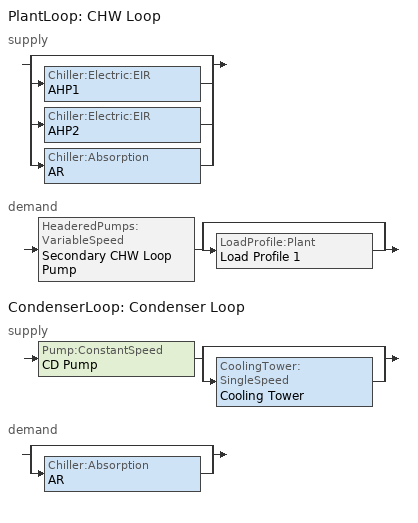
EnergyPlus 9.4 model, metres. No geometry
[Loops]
PlantLoop 'CHW Loop'
 supply: split
  | bypass
  | Chiller:Electric:EIR 'AHP1'
  | Chiller:Electric:EIR 'AHP2'
  | Chiller:Absorption 'AR'
 demand: HeaderedPumps:VariableSpeed 'Secondary CHW Loop Pump' > split
  | bypass
  | LoadProfile:Plant 'Load Profile 1'
CondenserLoop 'Condenser Loop'
 supply: Pump:ConstantSpeed 'CD Pump' > split
  | bypass
  | CoolingTower:SingleSpeed 'Cooling Tower'
 demand: split
  | bypass
  | Chiller:Absorption 'AR'
[Site:Location]
JSBC2O18 (O1-O1:31-12)  (01-01:31-12): Latitude {deg}=35.7; Longitude {deg}=139.8; Time Zone {hr}=9; Elevation {m}=0
[Building]
Building: North Axis {deg}=0; Terrain=Suburbs; Loads Convergence Tolerance Value {W}=.04; Temperature Convergence Tolerance Value {deltaC}=.4; Solar Distribution=FullExterior; Maximum Number of Warmup Days=25; Minimum Number of Warmup Days=6
[PlantLoop]
CHW Loop: Fluid Type=Water; Plant Equipment Operation Scheme=CHW Loop Operation; Maximum Loop Temperature {C}=80; Minimum Loop Temperature {C}=0; Maximum Loop Flow Rate {m3/s}=0.05385; Minimum Loop Flow Rate {m3/s}=0; Plant Loop Volume {m3}=autocalculate; Load Distribution Scheme=SequentialUniformPLR; Plant Loop Demand Calculation Scheme=SingleSetpoint; Common Pipe Simulation=None; Pressure Simulation Type=None
[PlantEquipmentOperationSchemes]
CHW Loop Operation: Control Scheme 1=CHW Loop Scheme 1; Control Scheme 1 Schedule=On 24/7
[PlantEquipmentOperation:CoolingLoad]
CHW Loop Scheme 1: 0, 270000, CHW Loop Scheme 1 Range 1 Equipment List, 270000, 540000, CHW Loop Scheme 1 Range 2 Equipment List, 540000, 1500000, CHW Loop Scheme 1 Range 3 Equipment List
Condenser Loop Scheme 1: 0, 1e+15, Condenser Loop Scheme 1 Range 1 Equipment List
[PlantEquipmentList]
CHW Loop Scheme 1 Range 1 Equipment List: AHP1
CHW Loop Scheme 1 Range 2 Equipment List: AHP1, AHP2
CHW Loop Scheme 1 Range 3 Equipment List: AHP1, AHP2, AR
[HeaderedPumps:VariableSpeed]
Secondary CHW Loop Pump: Total Design Flow Rate {m3/s}=0.05385; Number of Pumps in Bank=3; Flow Sequencing Control Scheme=SEQUENTIAL; Design Pump Head {Pa}=170000; Design Power Consumption {W}=15279; Motor Efficiency=0.9; Fraction of Motor Inefficiencies to Fluid Stream=0; Coefficient 1 of the Part Load Performance Curve=0; Coefficient 2 of the Part Load Performance Curve=1; Coefficient 3 of the Part Load Performance Curve=0; Coefficient 4 of the Part Load Performance Curve=0; Minimum Flow Rate {m3/s}=0; Pump Control Type=Intermittent
[LoadProfile:Plant]
Load Profile 1: Load Schedule=Load Profile 1 Load Schedule; Peak Flow Rate {m3/s}=0.05385; Flow Rate Fraction Schedule=Load Profile 1 Flow Frac Schedule
[Chiller:Electric:EIR] Reference Capacity {W}=300000; Reference COP {W/W}=3.012; Reference Leaving Chilled Water Temperature {C}=7; Reference Entering Condenser Fluid Temperature {C}=35; Reference Chilled Water Flow Rate {m3/s}=0.014333; Reference Condenser Fluid Flow Rate {m3/s}=autosize; Cooling Capacity Function of Temperature Curve=Air cooled CentCapFT; Electric Input to Cooling Output Ratio Function of Temperature Curve=Air cooled CentEIRFT; Electric Input to Cooling Output Ratio Function of Part Load Ratio Curve=Air cooled CentEIRFPLR; Minimum Part Load Ratio=0.1; Maximum Part Load Ratio=1.1; Optimum Part Load Ratio=1; Minimum Unloading Ratio=0.25; Condenser Type=AirCooled; Condenser Fan Power Ratio {W/W}=0.000001; Fraction of Compressor Electric Consumption Rejected by Condenser=1; Leaving Chilled Water Lower Temperature Limit {C}=7; Chiller Flow Mode=NotModulated; Design Heat Recovery Water Flow Rate {m3/s}=0; Sizing Factor=1; Basin Heater Capacity {W/K}=0; Basin Heater Setpoint Temperature {C}=2; Basin Heater Operating Schedule=On 24/7; Condenser Heat Recovery Relative Capacity Fraction=1
AHP1; AHP2
[Chiller:Absorption]
AR: Nominal Capacity {W}=527000; Nominal Pumping Power {W}=5100; Minimum Part Load Ratio=0.15; Maximum Part Load Ratio=1.1; Optimum Part Load Ratio=0.65; Design Condenser Inlet Temperature {C}=35; Design Chilled Water Flow Rate {m3/s}=0.0252; Design Condenser Water Flow Rate {m3/s}=0.041667; Coefficient 1 of the Hot Water or Steam Use Part Load Ratio Curve=0.03303; Coefficient 2 of the Hot Water or Steam Use Part Load Ratio Curve=0.6852; Coefficient 3 of the Hot Water or Steam Use Part Load Ratio Curve=0.2818; Coefficient 1 of the Pump Electric Use Part Load Ratio Curve=1; Coefficient 2 of the Pump Electric Use Part Load Ratio Curve=0; Coefficient 3 of the Pump Electric Use Part Load Ratio Curve=0; Chilled Water Outlet Temperature Lower Limit {C}=7; Chiller Flow Mode=NotModulated; Sizing Factor=1
[CondenserLoop]
Condenser Loop: Fluid Type=Water; Condenser Equipment Operation Scheme=Condenser Loop Operation; Maximum Loop Temperature {C}=50; Minimum Loop Temperature {C}=5; Maximum Loop Flow Rate {m3/s}=0.041667; Minimum Loop Flow Rate {m3/s}=0; Condenser Loop Volume {m3}=autocalculate; Load Distribution Scheme=SequentialLoad; Pressure Simulation Type=None
[CondenserEquipmentOperationSchemes]
Condenser Loop Operation: Control Scheme 1=Condenser Loop Scheme 1; Control Scheme 1 Schedule=On 24/7
[CondenserEquipmentList]
Condenser Loop Scheme 1 Range 1 Equipment List: Cooling Tower
[Pump:ConstantSpeed]
CD Pump: Design Flow Rate {m3/s}=0.041667; Design Pump Head {Pa}=245000; Design Power Consumption {W}=18500; Motor Efficiency=0.9; Fraction of Motor Inefficiencies to Fluid Stream=0; Pump Control Type=Intermittent
[CoolingTower:SingleSpeed]
Cooling Tower: Design Air Flow Rate {m3/s}=29.717; Design Fan Power {W}=7500; Free Convection Regime Air Flow Rate {m3/s}=autocalculate; Free Convection Regime Air Flow Rate Sizing Factor=0.1; Free Convection U-Factor Times Area Value Sizing Factor=0.1; Performance Input Method=NominalCapacity; Heat Rejection Capacity and Nominal Capacity Sizing Ratio=1.25; Nominal Capacity {W}=872100; Free Convection Capacity {W}=10000; Free Convection Nominal Capacity Sizing Factor=0.1; Design Inlet Air Dry-Bulb Temperature {C}=35; Design Inlet Air Wet-Bulb Temperature {C}=27; Design Approach Temperature {deltaC}=5; Design Range Temperature {deltaC}=5; Basin Heater Capacity {W/K}=0; Basin Heater Setpoint Temperature {C}=2; Basin Heater Operating Schedule=On 24/7; Evaporation Loss Mode=SaturatedExit; Evaporation Loss Factor {percent/K}=0.2; Drift Loss Percent {percent}=0; Blowdown Calculation Mode=ConcentrationRatio; Blowdown Concentration Ratio=3; Blowdown Makeup Water Usage Schedule=On 24/7; Capacity Control=FanCycling; Cell Control=MinimalCell; Cell Minimum  Water Flow Rate Fraction=0.33; Cell Maximum Water Flow Rate Fraction=2.5; Sizing Factor=1
[AvailabilityManager:Scheduled] Schedule=HVAC schedule
CHW Loop Availability; Condenser Loop Availability
[SetpointManager:Scheduled] Control Variable=Temperature
Name | Schedule | Setpoint Node or NodeList
CHW Loop Demand Side Setpoint Manager | Chilled water flow set point temperature: Always 7 C | CHW Loop Demand Side Setpoint Manager Node List
CHW Loop Supply Side Setpoint Manager | Chilled water flow set point temperature: Always 7 C | CHW Loop Supply Side Setpoint Manager Node List
Condenser Loop Setpoint Manager | Condenser flow set point temperature: Always 29.0 C | Condenser Loop Setpoint Manager Node List
[Schedule:Compact]
On 24/7; HVAC schedule: Through: 12/31, For: AllDays, Until: 24:00, 1
Chilled water flow set point temperature: Always 7 C: Through: 12/31, For: AllDays, Until: 24:00, 7
Condenser flow set point temperature: Always 29.0 C: Through: 1/1, For: AllDays, Until: 24:00, 32, Through: 1/2, For: AllDays, Until: 24:00, 25, Through: 12/31, For: AllDays, Until: 24:00, 28.5
Load Profile 1 Load Schedule: THROUGH: 1/2, FOR: AllDays, UNTIL: 24:00, -1127000, THROUGH: 12/31, FOR: AllDays, UNTIL: 24:00, -338100
Load Profile 1 Flow Frac Schedule: THROUGH: 1/2, FOR: AllDays, UNTIL: 24:00, 1, THROUGH: 1/3, FOR: AllDays, UNTIL: 24:00, 0.3, THROUGH: 1/4, FOR: AllDays, UNTIL: 24:00, 0.15, THROUGH: 1/5, FOR: AllDays, UNTIL: 24:00, 0.5, THROUGH: 12/31, FOR: AllDays, UNTIL: 24:00, 0.3
[Schedule:Day:Hourly]
0: 0, 0, 0, 0, 0, 0, 0, 0, 0, 0, 0, 0, 0, 0, 0, 0, 0, 0, 0, 0, 0, 0, 0, 0
[Curve:Biquadratic] Minimum Value of x=5; Maximum Value of x=10; Minimum Value of y=24; Maximum Value of y=35
Name | Coefficient1 Constant | Coefficient2 x | Coefficient3 x**2 | Coefficient4 y | Coefficient5 y**2 | Coefficient6 x*y
Air cooled CentCapFT | 0.257896 | 0.0389016 | -0.00021708 | 0.0468684 | -0.00094284 | -0.00034344
Air cooled CentEIRFT | 0.933884 | -0.058212 | 0.00450036 | 0.00243 | 0.000486 | -0.001215
[Curve:Quadratic]
Air cooled CentEIRFPLR: Coefficient1 Constant=0.0299583; Coefficient2 x=0.332312; Coefficient3 x**2=0.633324; Minimum Value of x=0; Maximum Value of x=1
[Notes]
Hourly weather file: C:\ProgramData\DesignBuilder\Weather Data\Tokyo.epw
off heating day
off cooling day
used in seasonal schedules
